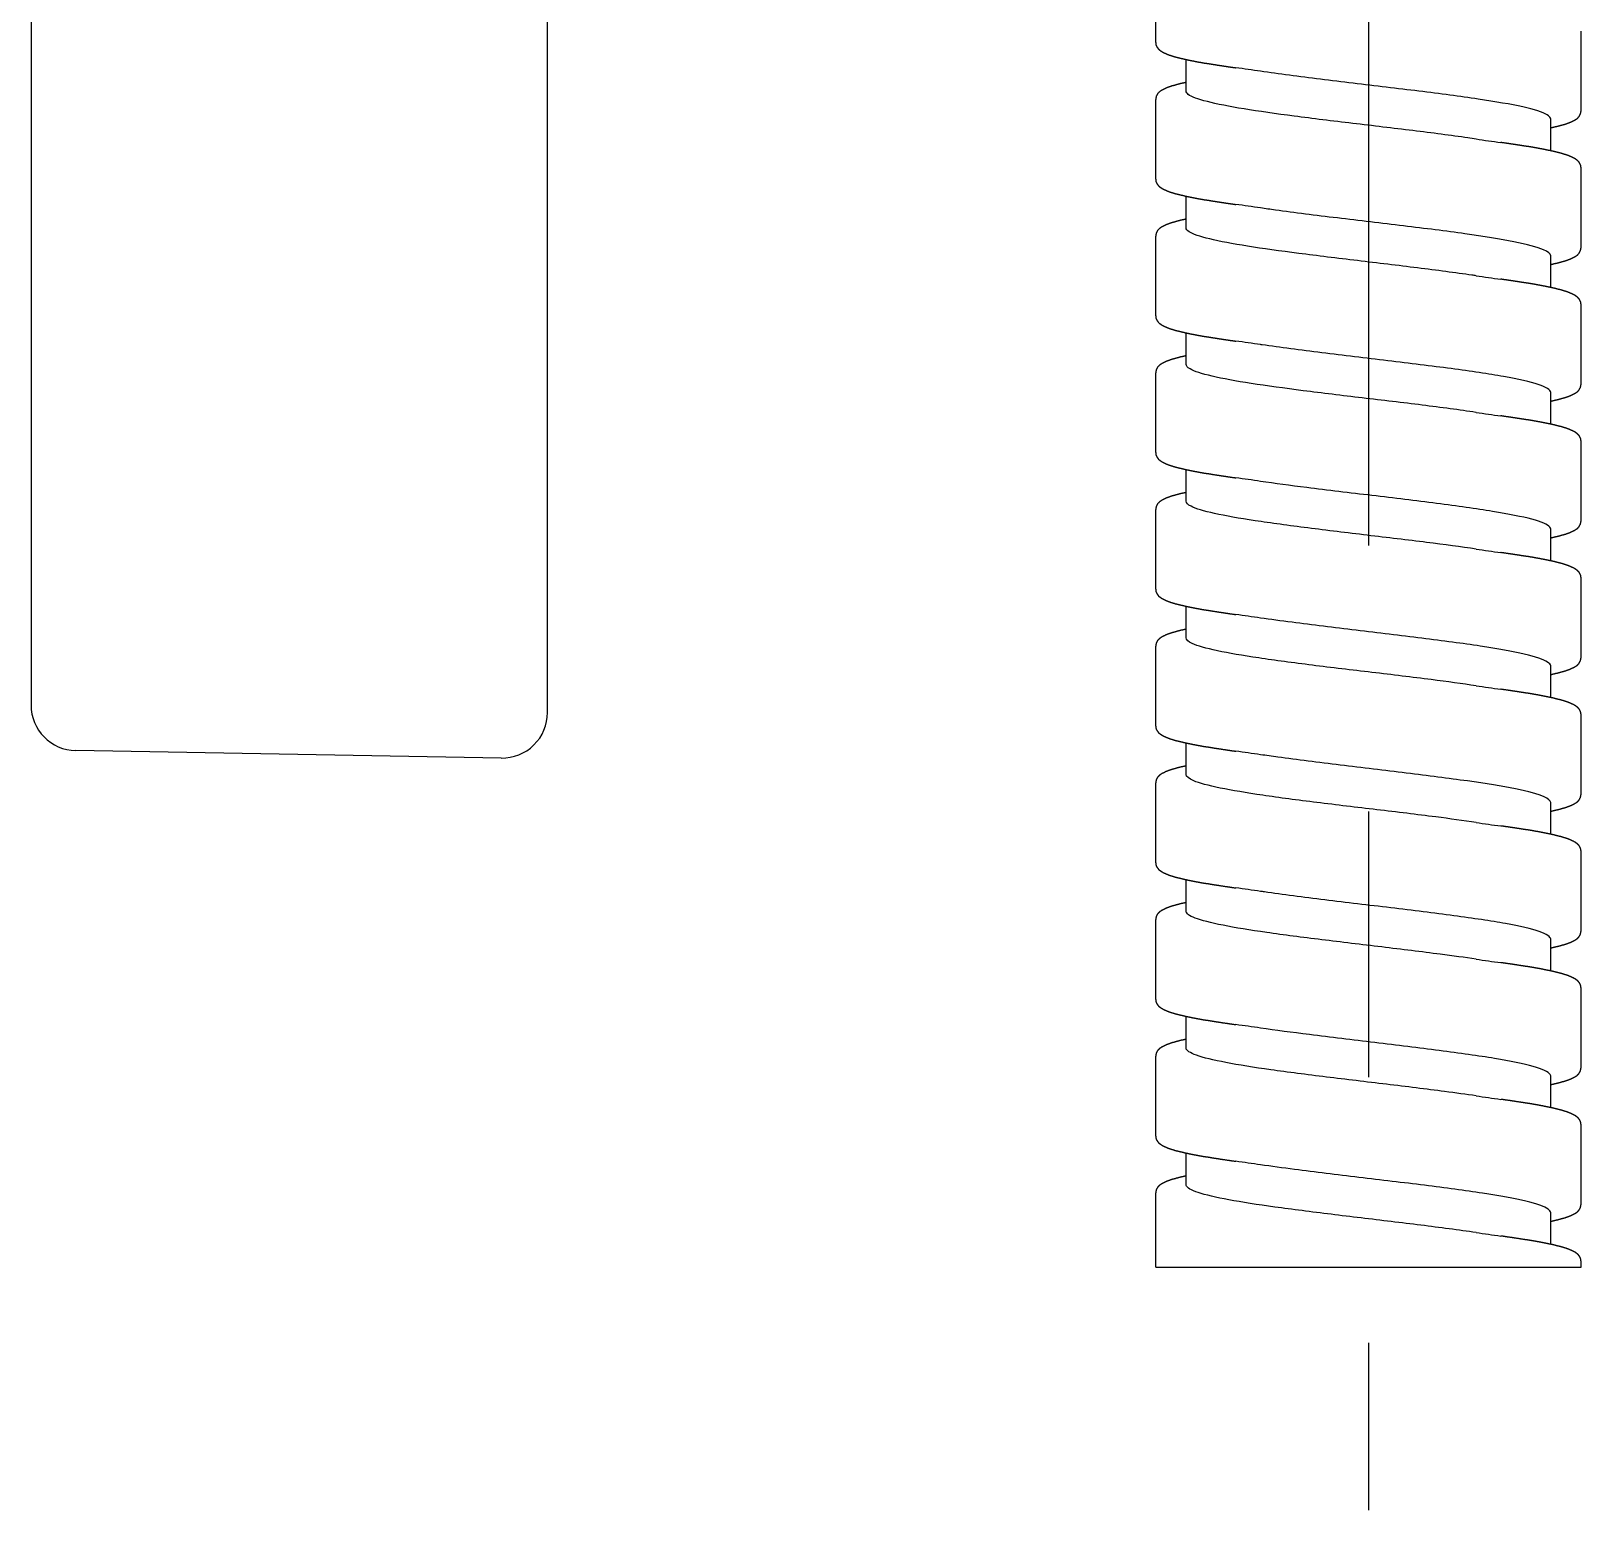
# Model space of a CAD drawing. Header units: millimetres. Extents: x 5066 to 5486, y -1867 to -1273.
# Drawn here: x 5394.91 to 5405.11, y -1755.44 to -1745.7 of the extents above; entities that cross this region are included whole.
import ezdxf

# ---------------------------------------------------------------- set-up
doc = ezdxf.new("R2010")
doc.units = ezdxf.units.MM
doc.header["$LTSCALE"] = 7
doc.header["$MEASUREMENT"] = 0
doc.linetypes.add('CENTER', pattern=[2, 1.25, -0.25, 0.25, -0.25])
doc.layers.add('CL', color=1, linetype='CENTER')
doc.layers.add('DWG', color=7, linetype='CONTINUOUS')

msp = doc.modelspace()

# ---------------------------------------------------------------- linework, layer by layer
at = {"layer": 'CL', "color": 1, "linetype": 'CENTER'}
msp.add_line((5403.712, -1726.342), (5403.712, -1755.442), dxfattribs=at)
at = {"layer": 'DWG'}
for p, q in [((5394.908, -1744.443), (5394.908, -1750.142)), ((5398.308, -1750.191), (5398.308, -1744.492)), ((5402.312, -1745.78), (5402.312, -1745.254)), ((5405.112, -1746.23), (5405.112, -1745.704)), ((5402.512, -1746.099), (5402.512, -1745.891)), ((5402.312, -1746.68), (5402.312, -1746.154)), ((5404.912, -1746.493), (5404.912, -1746.284)), ((5405.112, -1747.13), (5405.112, -1746.604)), ((5402.512, -1746.999), (5402.512, -1746.791)), ((5402.312, -1747.58), (5402.312, -1747.054)), ((5404.912, -1747.393), (5404.912, -1747.184)), ((5405.112, -1748.03), (5405.112, -1747.504)), ((5402.512, -1747.899), (5402.512, -1747.691)), ((5402.312, -1748.48), (5402.312, -1747.954)), ((5404.912, -1748.293), (5404.912, -1748.084)), ((5405.112, -1748.93), (5405.112, -1748.404)), ((5402.512, -1748.799), (5402.512, -1748.591)), ((5402.312, -1749.38), (5402.312, -1748.854)), ((5404.912, -1749.193), (5404.912, -1748.984)), ((5405.112, -1749.83), (5405.112, -1749.304)), ((5402.512, -1749.699), (5402.512, -1749.491)), ((5402.312, -1750.28), (5402.312, -1749.754)), ((5404.912, -1750.093), (5404.912, -1749.884)), ((5405.112, -1750.73), (5405.112, -1750.204)), ((5398.003, -1750.491), (5395.203, -1750.442)), ((5402.512, -1750.599), (5402.512, -1750.391)), ((5402.312, -1751.18), (5402.312, -1750.654)), ((5404.912, -1750.993), (5404.912, -1750.784)), ((5405.112, -1751.63), (5405.112, -1751.104)), ((5402.512, -1751.499), (5402.512, -1751.291)), ((5402.312, -1752.08), (5402.312, -1751.554)), ((5404.912, -1751.893), (5404.912, -1751.684)), ((5405.112, -1752.53), (5405.112, -1752.004)), ((5402.512, -1752.399), (5402.512, -1752.191)), ((5402.312, -1752.98), (5402.312, -1752.454)), ((5404.912, -1752.793), (5404.912, -1752.584)), ((5405.112, -1753.43), (5405.112, -1752.904)), ((5402.512, -1753.299), (5402.512, -1753.091)), ((5402.312, -1753.842), (5402.312, -1753.354)), ((5404.912, -1753.693), (5404.912, -1753.484)), ((5405.112, -1753.842), (5405.112, -1753.804)), ((5402.312, -1753.842), (5405.112, -1753.842))]:
    msp.add_line(p, q, dxfattribs=at)
for centre, radius, start, end in [((5400.822, -1760.736), 14.927, 81.6011, 82.2336), ((5406.601, -1731.648), 14.927, 261.6011, 262.2336), ((5400.822, -1761.636), 14.927, 81.6011, 82.2336), ((5406.601, -1732.548), 14.927, 261.6011, 262.2336), ((5400.822, -1762.536), 14.927, 81.6011, 82.2336), ((5406.601, -1733.448), 14.927, 261.6011, 262.2336), ((5400.822, -1763.436), 14.927, 81.6011, 82.2336), ((5406.601, -1734.348), 14.927, 261.6011, 262.2336), ((5400.822, -1764.336), 14.927, 81.6011, 82.2336), ((5406.601, -1735.248), 14.927, 261.6011, 262.2336), ((5395.208, -1750.142), 0.3, 180, 269), ((5398.008, -1750.191), 0.3, 269, 0), ((5400.822, -1765.236), 14.927, 81.6011, 82.2336), ((5406.601, -1736.148), 14.927, 261.6011, 262.2336), ((5400.822, -1766.136), 14.927, 81.6011, 82.2336), ((5406.601, -1737.048), 14.927, 261.6011, 262.2336), ((5400.822, -1767.036), 14.927, 81.6011, 82.2336), ((5406.601, -1737.948), 14.927, 261.6011, 262.2336), ((5400.822, -1767.936), 14.927, 81.6011, 82.2336), ((5406.601, -1738.848), 14.927, 261.6011, 262.2336)]:
    msp.add_arc(centre, radius, start, end, dxfattribs=at)
for points, degree, knots in [([(5402.312, -1745.78), (5402.312, -1745.787), (5402.313, -1745.794), (5402.315, -1745.8), (5402.318, -1745.806), (5402.321, -1745.811), (5402.325, -1745.816), (5402.328, -1745.821), (5402.334, -1745.827), (5402.341, -1745.832), (5402.348, -1745.837), (5402.355, -1745.841), (5402.362, -1745.845), (5402.373, -1745.85), (5402.384, -1745.855), (5402.396, -1745.86), (5402.41, -1745.865), (5402.424, -1745.869), (5402.439, -1745.874), (5402.455, -1745.878), (5402.472, -1745.882), (5402.49, -1745.886), (5402.509, -1745.891), (5402.529, -1745.895), (5402.548, -1745.899), (5402.568, -1745.903), (5402.589, -1745.907), (5402.611, -1745.911), (5402.633, -1745.915), (5402.657, -1745.918), (5402.681, -1745.922), (5402.705, -1745.926), (5402.731, -1745.93), (5402.757, -1745.934), (5402.784, -1745.938), (5402.811, -1745.942), (5402.839, -1745.946)], 1, [0, 0, 0.098664, 0.197327, 0.295991, 0.394654, 0.493318, 0.591981, 0.690645, 0.844484, 0.998324, 1.152163, 1.306002, 1.459842, 1.661124, 1.862407, 2.063689, 2.264972, 2.466255, 2.667537, 2.86882, 3.070103, 3.271385, 3.472668, 3.67395, 3.858157, 4.042364, 4.226571, 4.410779, 4.594986, 4.779193, 4.9634, 5.147607, 5.331814, 5.516021, 5.700228, 5.884435, 6.068642, 6.068642]), ([(5404.912, -1746.284), (5404.911, -1746.275), (5404.89, -1746.248), (5404.75, -1746.204), (5404.45, -1746.152), (5404.052, -1746.1), (5403.609, -1746.048), (5403.251, -1746.004), (5403.062, -1745.978), (5403.002, -1745.969)], 3, [58.119464, 58.119464, 58.119464, 58.119464, 58.315814, 58.680287, 59.044761, 59.409235, 59.773709, 60.138183, 60.322756, 60.322756, 60.322756, 60.322756]), ([(5402.512, -1746.043), (5402.509, -1746.043), (5402.493, -1746.047), (5402.477, -1746.05), (5402.463, -1746.054), (5402.448, -1746.058), (5402.435, -1746.062), (5402.422, -1746.065), (5402.41, -1746.069), (5402.399, -1746.073), (5402.388, -1746.077), (5402.378, -1746.081), (5402.369, -1746.086), (5402.352, -1746.094), (5402.337, -1746.104), (5402.324, -1746.117), (5402.315, -1746.134), (5402.312, -1746.154)], 1, [2.573213, 2.573213, 2.597096, 2.768842, 2.940588, 3.112334, 3.28408, 3.455826, 3.627571, 3.799317, 3.971063, 4.142809, 4.314555, 4.486301, 4.80184, 5.117379, 5.432918, 5.748456, 6.063995, 6.063995]), ([(5404.421, -1746.415), (5404.403, -1746.412), (5404.276, -1746.394), (5404.009, -1746.36), (5403.607, -1746.312), (5403.215, -1746.265), (5402.878, -1746.217), (5402.632, -1746.169), (5402.527, -1746.13), (5402.512, -1746.107), (5402.512, -1746.099)], 3, [59.057765, 59.057765, 59.057765, 59.057765, 59.112101, 59.444191, 59.776282, 60.108372, 60.440463, 60.772553, 61.104644, 61.261057, 61.261057, 61.261057, 61.261057]), ([(5404.911, -1746.341), (5404.914, -1746.341), (5404.93, -1746.337), (5404.946, -1746.333), (5404.961, -1746.33), (5404.975, -1746.326), (5404.988, -1746.322), (5405.001, -1746.319), (5405.013, -1746.315), (5405.024, -1746.311), (5405.035, -1746.307), (5405.045, -1746.303), (5405.055, -1746.298), (5405.071, -1746.29), (5405.087, -1746.28), (5405.099, -1746.267), (5405.108, -1746.25), (5405.112, -1746.23)], 1, [2.573214, 2.573214, 2.597068, 2.768814, 2.94056, 3.112306, 3.284052, 3.455798, 3.627544, 3.79929, 3.971036, 4.142782, 4.314528, 4.486274, 4.801818, 5.117362, 5.432907, 5.748451, 6.063995, 6.063995]), ([(5405.112, -1746.604), (5405.111, -1746.597), (5405.11, -1746.59), (5405.108, -1746.584), (5405.105, -1746.578), (5405.102, -1746.572), (5405.098, -1746.567), (5405.095, -1746.563), (5405.089, -1746.557), (5405.082, -1746.552), (5405.076, -1746.547), (5405.068, -1746.543), (5405.061, -1746.539), (5405.05, -1746.534), (5405.039, -1746.529), (5405.027, -1746.524), (5405.013, -1746.519), (5404.999, -1746.515), (5404.984, -1746.51), (5404.968, -1746.506), (5404.951, -1746.502), (5404.933, -1746.497), (5404.914, -1746.493), (5404.894, -1746.489), (5404.875, -1746.485), (5404.855, -1746.481), (5404.834, -1746.477), (5404.812, -1746.473), (5404.79, -1746.469), (5404.766, -1746.465), (5404.742, -1746.462), (5404.718, -1746.458), (5404.692, -1746.454), (5404.666, -1746.45), (5404.639, -1746.446), (5404.612, -1746.442), (5404.584, -1746.438)], 1, [0, 0, 0.098664, 0.197327, 0.295991, 0.394654, 0.493318, 0.591982, 0.690645, 0.844485, 0.998324, 1.152163, 1.306003, 1.459842, 1.661125, 1.862407, 2.06369, 2.264973, 2.466255, 2.667538, 2.868821, 3.070104, 3.271386, 3.472669, 3.673952, 3.858159, 4.042365, 4.226572, 4.410779, 4.594986, 4.779193, 4.9634, 5.147607, 5.331814, 5.516021, 5.700228, 5.884435, 6.068642, 6.068642]), ([(5402.312, -1746.68), (5402.312, -1746.687), (5402.313, -1746.694), (5402.315, -1746.7), (5402.318, -1746.706), (5402.321, -1746.711), (5402.325, -1746.716), (5402.328, -1746.721), (5402.334, -1746.727), (5402.341, -1746.732), (5402.348, -1746.737), (5402.355, -1746.741), (5402.362, -1746.745), (5402.373, -1746.75), (5402.384, -1746.755), (5402.396, -1746.76), (5402.41, -1746.765), (5402.424, -1746.769), (5402.439, -1746.774), (5402.455, -1746.778), (5402.472, -1746.782), (5402.49, -1746.786), (5402.509, -1746.791), (5402.529, -1746.795), (5402.548, -1746.799), (5402.568, -1746.803), (5402.589, -1746.807), (5402.611, -1746.811), (5402.633, -1746.815), (5402.657, -1746.818), (5402.681, -1746.822), (5402.705, -1746.826), (5402.731, -1746.83), (5402.757, -1746.834), (5402.784, -1746.838), (5402.811, -1746.842), (5402.839, -1746.846)], 1, [0, 0, 0.098664, 0.197327, 0.295991, 0.394654, 0.493318, 0.591981, 0.690645, 0.844484, 0.998324, 1.152163, 1.306002, 1.459842, 1.661124, 1.862407, 2.06369, 2.264972, 2.466255, 2.667538, 2.86882, 3.070103, 3.271386, 3.472668, 3.673951, 3.858158, 4.042365, 4.226572, 4.410779, 4.594986, 4.779193, 4.9634, 5.147607, 5.331814, 5.516021, 5.700228, 5.884435, 6.068642, 6.068642]), ([(5404.912, -1747.184), (5404.911, -1747.171), (5404.875, -1747.14), (5404.69, -1747.092), (5404.362, -1747.039), (5403.948, -1746.987), (5403.503, -1746.935), (5403.188, -1746.896), (5403.034, -1746.874), (5403.002, -1746.869)], 3, [51.836279, 51.836279, 51.836279, 51.836279, 52.119758, 52.484232, 52.848706, 53.21318, 53.577654, 53.942128, 54.03957, 54.03957, 54.03957, 54.03957]), ([(5402.512, -1746.943), (5402.509, -1746.943), (5402.493, -1746.947), (5402.477, -1746.95), (5402.463, -1746.954), (5402.448, -1746.958), (5402.435, -1746.962), (5402.422, -1746.965), (5402.41, -1746.969), (5402.399, -1746.973), (5402.388, -1746.977), (5402.378, -1746.981), (5402.369, -1746.986), (5402.352, -1746.994), (5402.337, -1747.004), (5402.324, -1747.017), (5402.315, -1747.034), (5402.312, -1747.054)], 1, [2.573214, 2.573214, 2.597066, 2.768812, 2.940558, 3.112304, 3.28405, 3.455796, 3.627542, 3.799288, 3.971034, 4.14278, 4.314526, 4.486272, 4.801816, 5.117361, 5.432906, 5.74845, 6.063995, 6.063995]), ([(5404.421, -1747.315), (5404.412, -1747.314), (5404.295, -1747.297), (5404.041, -1747.264), (5403.639, -1747.216), (5403.245, -1747.168), (5402.902, -1747.121), (5402.648, -1747.073), (5402.53, -1747.033), (5402.512, -1747.008), (5402.512, -1746.999)], 3, [52.77458, 52.77458, 52.77458, 52.77458, 52.802382, 53.134473, 53.466563, 53.798654, 54.130744, 54.462835, 54.794925, 54.977871, 54.977871, 54.977871, 54.977871]), ([(5404.911, -1747.241), (5404.914, -1747.241), (5404.93, -1747.237), (5404.946, -1747.233), (5404.961, -1747.23), (5404.975, -1747.226), (5404.988, -1747.222), (5405.001, -1747.219), (5405.013, -1747.215), (5405.024, -1747.211), (5405.035, -1747.207), (5405.045, -1747.203), (5405.055, -1747.198), (5405.071, -1747.19), (5405.087, -1747.18), (5405.099, -1747.167), (5405.108, -1747.15), (5405.112, -1747.13)], 1, [2.573214, 2.573214, 2.597067, 2.768813, 2.940559, 3.112305, 3.284051, 3.455797, 3.627542, 3.799288, 3.971034, 4.14278, 4.314526, 4.486272, 4.801817, 5.117361, 5.432906, 5.748451, 6.063995, 6.063995]), ([(5405.112, -1747.504), (5405.111, -1747.497), (5405.11, -1747.49), (5405.108, -1747.484), (5405.105, -1747.478), (5405.102, -1747.472), (5405.098, -1747.467), (5405.095, -1747.463), (5405.089, -1747.457), (5405.082, -1747.452), (5405.076, -1747.447), (5405.068, -1747.443), (5405.061, -1747.439), (5405.05, -1747.434), (5405.039, -1747.429), (5405.027, -1747.424), (5405.013, -1747.419), (5404.999, -1747.415), (5404.984, -1747.41), (5404.968, -1747.406), (5404.951, -1747.402), (5404.933, -1747.397), (5404.914, -1747.393), (5404.894, -1747.389), (5404.875, -1747.385), (5404.855, -1747.381), (5404.834, -1747.377), (5404.812, -1747.373), (5404.79, -1747.369), (5404.766, -1747.365), (5404.742, -1747.362), (5404.718, -1747.358), (5404.692, -1747.354), (5404.666, -1747.35), (5404.639, -1747.346), (5404.612, -1747.342), (5404.584, -1747.338)], 1, [0, 0, 0.098664, 0.197327, 0.295991, 0.394654, 0.493318, 0.591981, 0.690645, 0.844484, 0.998324, 1.152163, 1.306003, 1.459842, 1.661125, 1.862407, 2.06369, 2.264973, 2.466255, 2.667538, 2.86882, 3.070103, 3.271386, 3.472668, 3.673951, 3.858158, 4.042365, 4.226572, 4.410779, 4.594986, 4.779193, 4.9634, 5.147607, 5.331814, 5.516021, 5.700228, 5.884435, 6.068642, 6.068642]), ([(5402.312, -1747.58), (5402.312, -1747.587), (5402.313, -1747.594), (5402.315, -1747.6), (5402.318, -1747.606), (5402.321, -1747.611), (5402.325, -1747.616), (5402.328, -1747.621), (5402.334, -1747.627), (5402.341, -1747.632), (5402.348, -1747.637), (5402.355, -1747.641), (5402.362, -1747.645), (5402.373, -1747.65), (5402.384, -1747.655), (5402.396, -1747.66), (5402.41, -1747.665), (5402.424, -1747.669), (5402.439, -1747.674), (5402.455, -1747.678), (5402.472, -1747.682), (5402.49, -1747.686), (5402.509, -1747.691), (5402.529, -1747.695), (5402.548, -1747.699), (5402.568, -1747.703), (5402.589, -1747.707), (5402.611, -1747.711), (5402.633, -1747.715), (5402.657, -1747.718), (5402.681, -1747.722), (5402.705, -1747.726), (5402.731, -1747.73), (5402.757, -1747.734), (5402.784, -1747.738), (5402.811, -1747.742), (5402.839, -1747.746)], 1, [0, 0, 0.098664, 0.197327, 0.295991, 0.394654, 0.493318, 0.591982, 0.690645, 0.844484, 0.998324, 1.152163, 1.306003, 1.459842, 1.661125, 1.862407, 2.06369, 2.264973, 2.466255, 2.667538, 2.868821, 3.070103, 3.271386, 3.472669, 3.673951, 3.858158, 4.042365, 4.226572, 4.410779, 4.594986, 4.779193, 4.9634, 5.147607, 5.331814, 5.516021, 5.700228, 5.884435, 6.068642, 6.068642]), ([(5404.912, -1748.084), (5404.912, -1748.084), (5404.911, -1748.066), (5404.855, -1748.031), (5404.622, -1747.979), (5404.269, -1747.927), (5403.842, -1747.875), (5403.399, -1747.823), (5403.127, -1747.787), (5403.005, -1747.769), (5403.002, -1747.769)], 3, [45.553093, 45.553093, 45.553093, 45.553093, 45.559229, 45.923703, 46.288177, 46.652651, 47.017125, 47.381599, 47.746072, 47.756385, 47.756385, 47.756385, 47.756385]), ([(5402.512, -1747.843), (5402.509, -1747.843), (5402.493, -1747.847), (5402.477, -1747.85), (5402.463, -1747.854), (5402.448, -1747.858), (5402.435, -1747.862), (5402.422, -1747.865), (5402.41, -1747.869), (5402.399, -1747.873), (5402.388, -1747.877), (5402.378, -1747.881), (5402.369, -1747.886), (5402.352, -1747.894), (5402.337, -1747.904), (5402.324, -1747.917), (5402.315, -1747.934), (5402.312, -1747.954)], 1, [2.573214, 2.573214, 2.597067, 2.768813, 2.940559, 3.112305, 3.284051, 3.455797, 3.627543, 3.799289, 3.971035, 4.142781, 4.314527, 4.486273, 4.801817, 5.117362, 5.432906, 5.748451, 6.063995, 6.063995]), ([(5404.421, -1748.215), (5404.421, -1748.215), (5404.313, -1748.199), (5404.072, -1748.167), (5403.671, -1748.12), (5403.275, -1748.072), (5402.927, -1748.025), (5402.664, -1747.977), (5402.534, -1747.935), (5402.512, -1747.909), (5402.512, -1747.899)], 3, [46.491395, 46.491395, 46.491395, 46.491395, 46.492664, 46.824754, 47.156845, 47.488935, 47.821026, 48.153116, 48.485206, 48.694686, 48.694686, 48.694686, 48.694686]), ([(5404.911, -1748.141), (5404.914, -1748.141), (5404.93, -1748.137), (5404.946, -1748.133), (5404.961, -1748.13), (5404.975, -1748.126), (5404.988, -1748.122), (5405.001, -1748.119), (5405.013, -1748.115), (5405.024, -1748.111), (5405.035, -1748.107), (5405.045, -1748.103), (5405.055, -1748.098), (5405.071, -1748.09), (5405.087, -1748.08), (5405.099, -1748.067), (5405.108, -1748.05), (5405.112, -1748.03)], 1, [2.573214, 2.573214, 2.597065, 2.768811, 2.940557, 3.112303, 3.284049, 3.455795, 3.627541, 3.799287, 3.971033, 4.142779, 4.314525, 4.486271, 4.801816, 5.117361, 5.432906, 5.74845, 6.063995, 6.063995]), ([(5405.112, -1748.404), (5405.111, -1748.397), (5405.11, -1748.39), (5405.108, -1748.384), (5405.105, -1748.378), (5405.102, -1748.372), (5405.098, -1748.367), (5405.095, -1748.363), (5405.089, -1748.357), (5405.082, -1748.352), (5405.076, -1748.347), (5405.068, -1748.343), (5405.061, -1748.339), (5405.05, -1748.334), (5405.039, -1748.329), (5405.027, -1748.324), (5405.013, -1748.319), (5404.999, -1748.315), (5404.984, -1748.31), (5404.968, -1748.306), (5404.951, -1748.302), (5404.933, -1748.297), (5404.914, -1748.293), (5404.894, -1748.289), (5404.875, -1748.285), (5404.855, -1748.281), (5404.834, -1748.277), (5404.812, -1748.273), (5404.79, -1748.269), (5404.766, -1748.265), (5404.742, -1748.262), (5404.718, -1748.258), (5404.692, -1748.254), (5404.666, -1748.25), (5404.639, -1748.246), (5404.612, -1748.242), (5404.584, -1748.238)], 1, [0, 0, 0.098664, 0.197327, 0.295991, 0.394654, 0.493318, 0.591981, 0.690645, 0.844484, 0.998324, 1.152163, 1.306002, 1.459842, 1.661124, 1.862407, 2.06369, 2.264972, 2.466255, 2.667538, 2.86882, 3.070103, 3.271385, 3.472668, 3.673951, 3.858158, 4.042365, 4.226572, 4.410779, 4.594986, 4.779193, 4.9634, 5.147607, 5.331814, 5.516021, 5.700228, 5.884435, 6.068642, 6.068642]), ([(5402.312, -1748.48), (5402.312, -1748.487), (5402.313, -1748.494), (5402.315, -1748.5), (5402.318, -1748.506), (5402.321, -1748.511), (5402.325, -1748.516), (5402.328, -1748.521), (5402.334, -1748.527), (5402.341, -1748.532), (5402.348, -1748.537), (5402.355, -1748.541), (5402.362, -1748.545), (5402.373, -1748.55), (5402.384, -1748.555), (5402.396, -1748.56), (5402.41, -1748.565), (5402.424, -1748.569), (5402.439, -1748.574), (5402.455, -1748.578), (5402.472, -1748.582), (5402.49, -1748.586), (5402.509, -1748.591), (5402.529, -1748.595), (5402.548, -1748.599), (5402.568, -1748.603), (5402.589, -1748.607), (5402.611, -1748.611), (5402.633, -1748.615), (5402.657, -1748.618), (5402.681, -1748.622), (5402.705, -1748.626), (5402.731, -1748.63), (5402.757, -1748.634), (5402.784, -1748.638), (5402.811, -1748.642), (5402.839, -1748.646)], 1, [0, 0, 0.098664, 0.197327, 0.295991, 0.394654, 0.493318, 0.591982, 0.690645, 0.844485, 0.998324, 1.152163, 1.306003, 1.459842, 1.661125, 1.862407, 2.06369, 2.264973, 2.466256, 2.667538, 2.868821, 3.070104, 3.271386, 3.472669, 3.673952, 3.858159, 4.042366, 4.226573, 4.410779, 4.594986, 4.779193, 4.9634, 5.147607, 5.331814, 5.516021, 5.700228, 5.884435, 6.068642, 6.068642]), ([(5404.912, -1748.984), (5404.912, -1748.98), (5404.903, -1748.958), (5404.812, -1748.919), (5404.547, -1748.867), (5404.171, -1748.815), (5403.736, -1748.762), (5403.328, -1748.714), (5403.095, -1748.683), (5403.002, -1748.669)], 3, [39.269908, 39.269908, 39.269908, 39.269908, 39.363174, 39.727648, 40.092122, 40.456596, 40.82107, 41.185543, 41.4732, 41.4732, 41.4732, 41.4732]), ([(5402.512, -1748.743), (5402.509, -1748.743), (5402.493, -1748.747), (5402.477, -1748.75), (5402.463, -1748.754), (5402.448, -1748.758), (5402.435, -1748.762), (5402.422, -1748.765), (5402.41, -1748.769), (5402.399, -1748.773), (5402.388, -1748.777), (5402.378, -1748.781), (5402.369, -1748.786), (5402.352, -1748.794), (5402.337, -1748.804), (5402.324, -1748.817), (5402.315, -1748.834), (5402.312, -1748.854)], 1, [2.573214, 2.573214, 2.597068, 2.768814, 2.94056, 3.112306, 3.284052, 3.455798, 3.627544, 3.79929, 3.971036, 4.142782, 4.314528, 4.486274, 4.801818, 5.117363, 5.432907, 5.748451, 6.063995, 6.063995]), ([(5404.421, -1749.115), (5404.322, -1749.1), (5404.092, -1749.07), (5403.704, -1749.024), (5403.306, -1748.976), (5402.952, -1748.928), (5402.681, -1748.881), (5402.538, -1748.838), (5402.512, -1748.811), (5402.512, -1748.799)], 3, [40.208209, 40.208209, 40.208209, 40.208209, 40.515036, 40.847126, 41.179216, 41.511307, 41.843397, 42.175488, 42.411501, 42.411501, 42.411501, 42.411501]), ([(5404.911, -1749.041), (5404.914, -1749.041), (5404.93, -1749.037), (5404.946, -1749.033), (5404.961, -1749.03), (5404.975, -1749.026), (5404.988, -1749.022), (5405.001, -1749.019), (5405.013, -1749.015), (5405.024, -1749.011), (5405.035, -1749.007), (5405.045, -1749.003), (5405.055, -1748.998), (5405.071, -1748.99), (5405.087, -1748.98), (5405.099, -1748.967), (5405.108, -1748.95), (5405.112, -1748.93)], 1, [2.573213, 2.573213, 2.597096, 2.768841, 2.940587, 3.112333, 3.284079, 3.455825, 3.627571, 3.799317, 3.971063, 4.142809, 4.314555, 4.486301, 4.80184, 5.117378, 5.432917, 5.748456, 6.063995, 6.063995]), ([(5405.112, -1749.304), (5405.111, -1749.297), (5405.11, -1749.29), (5405.108, -1749.284), (5405.105, -1749.278), (5405.102, -1749.272), (5405.098, -1749.267), (5405.095, -1749.263), (5405.089, -1749.257), (5405.082, -1749.252), (5405.076, -1749.247), (5405.068, -1749.243), (5405.061, -1749.239), (5405.05, -1749.234), (5405.039, -1749.229), (5405.027, -1749.224), (5405.013, -1749.219), (5404.999, -1749.215), (5404.984, -1749.21), (5404.968, -1749.206), (5404.951, -1749.202), (5404.933, -1749.197), (5404.914, -1749.193), (5404.894, -1749.189), (5404.875, -1749.185), (5404.855, -1749.181), (5404.834, -1749.177), (5404.812, -1749.173), (5404.79, -1749.169), (5404.766, -1749.165), (5404.742, -1749.162), (5404.718, -1749.158), (5404.692, -1749.154), (5404.666, -1749.15), (5404.639, -1749.146), (5404.612, -1749.142), (5404.584, -1749.138)], 1, [0, 0, 0.098664, 0.197327, 0.295991, 0.394654, 0.493318, 0.591981, 0.690645, 0.844484, 0.998324, 1.152163, 1.306002, 1.459842, 1.661124, 1.862407, 2.063689, 2.264972, 2.466255, 2.667537, 2.86882, 3.070102, 3.271385, 3.472668, 3.67395, 3.858157, 4.042364, 4.226571, 4.410778, 4.594985, 4.779193, 4.9634, 5.147607, 5.331814, 5.516021, 5.700228, 5.884435, 6.068642, 6.068642]), ([(5402.312, -1749.38), (5402.312, -1749.387), (5402.313, -1749.394), (5402.315, -1749.4), (5402.318, -1749.406), (5402.321, -1749.411), (5402.325, -1749.416), (5402.328, -1749.421), (5402.334, -1749.427), (5402.341, -1749.432), (5402.348, -1749.437), (5402.355, -1749.441), (5402.362, -1749.445), (5402.373, -1749.45), (5402.384, -1749.455), (5402.396, -1749.46), (5402.41, -1749.465), (5402.424, -1749.469), (5402.439, -1749.474), (5402.455, -1749.478), (5402.472, -1749.482), (5402.49, -1749.486), (5402.509, -1749.491), (5402.529, -1749.495), (5402.548, -1749.499), (5402.568, -1749.503), (5402.589, -1749.507), (5402.611, -1749.511), (5402.633, -1749.515), (5402.657, -1749.518), (5402.681, -1749.522), (5402.705, -1749.526), (5402.731, -1749.53), (5402.757, -1749.534), (5402.784, -1749.538), (5402.811, -1749.542), (5402.839, -1749.546)], 1, [0, 0, 0.098664, 0.197327, 0.295991, 0.394654, 0.493318, 0.591982, 0.690645, 0.844485, 0.998324, 1.152163, 1.306003, 1.459842, 1.661125, 1.862408, 2.06369, 2.264973, 2.466256, 2.667539, 2.868821, 3.070104, 3.271387, 3.472669, 3.673952, 3.858159, 4.042366, 4.226573, 4.41078, 4.594987, 4.779194, 4.9634, 5.147607, 5.331814, 5.516021, 5.700228, 5.884435, 6.068642, 6.068642]), ([(5404.912, -1749.884), (5404.911, -1749.876), (5404.892, -1749.85), (5404.761, -1749.806), (5404.465, -1749.754), (5404.071, -1749.702), (5403.629, -1749.65), (5403.263, -1749.605), (5403.067, -1749.578), (5403.002, -1749.569)], 3, [32.986723, 32.986723, 32.986723, 32.986723, 33.167119, 33.531593, 33.896067, 34.260541, 34.625014, 34.989488, 35.190014, 35.190014, 35.190014, 35.190014]), ([(5402.512, -1749.643), (5402.509, -1749.643), (5402.493, -1749.647), (5402.477, -1749.65), (5402.463, -1749.654), (5402.448, -1749.658), (5402.435, -1749.662), (5402.422, -1749.665), (5402.41, -1749.669), (5402.399, -1749.673), (5402.388, -1749.677), (5402.378, -1749.681), (5402.369, -1749.686), (5402.352, -1749.694), (5402.337, -1749.704), (5402.324, -1749.717), (5402.315, -1749.734), (5402.312, -1749.754)], 1, [2.573214, 2.573214, 2.59707, 2.768816, 2.940562, 3.112308, 3.284054, 3.4558, 3.627546, 3.799292, 3.971038, 4.142784, 4.314529, 4.486275, 4.801819, 5.117363, 5.432907, 5.748451, 6.063995, 6.063995]), ([(5404.421, -1750.015), (5404.33, -1750.002), (5404.113, -1749.972), (5403.736, -1749.927), (5403.336, -1749.88), (5402.978, -1749.832), (5402.699, -1749.785), (5402.543, -1749.74), (5402.512, -1749.712), (5402.512, -1749.699)], 3, [33.925024, 33.925024, 33.925024, 33.925024, 34.205317, 34.537407, 34.869498, 35.201588, 35.533679, 35.865769, 36.128316, 36.128316, 36.128316, 36.128316]), ([(5404.911, -1749.941), (5404.914, -1749.941), (5404.93, -1749.937), (5404.946, -1749.933), (5404.961, -1749.93), (5404.975, -1749.926), (5404.988, -1749.922), (5405.001, -1749.919), (5405.013, -1749.915), (5405.024, -1749.911), (5405.035, -1749.907), (5405.045, -1749.903), (5405.055, -1749.898), (5405.071, -1749.89), (5405.087, -1749.88), (5405.099, -1749.867), (5405.108, -1749.85), (5405.112, -1749.83)], 1, [2.573214, 2.573214, 2.597094, 2.76884, 2.940586, 3.112332, 3.284078, 3.455824, 3.62757, 3.799316, 3.971062, 4.142808, 4.314554, 4.4863, 4.801839, 5.117378, 5.432917, 5.748456, 6.063995, 6.063995]), ([(5405.112, -1750.204), (5405.111, -1750.197), (5405.11, -1750.19), (5405.108, -1750.184), (5405.105, -1750.178), (5405.102, -1750.172), (5405.098, -1750.167), (5405.095, -1750.163), (5405.089, -1750.157), (5405.082, -1750.152), (5405.076, -1750.147), (5405.068, -1750.143), (5405.061, -1750.139), (5405.05, -1750.134), (5405.039, -1750.129), (5405.027, -1750.124), (5405.013, -1750.119), (5404.999, -1750.115), (5404.984, -1750.11), (5404.968, -1750.106), (5404.951, -1750.102), (5404.933, -1750.097), (5404.914, -1750.093), (5404.894, -1750.089), (5404.875, -1750.085), (5404.855, -1750.081), (5404.834, -1750.077), (5404.812, -1750.073), (5404.79, -1750.069), (5404.766, -1750.065), (5404.742, -1750.062), (5404.718, -1750.058), (5404.692, -1750.054), (5404.666, -1750.05), (5404.639, -1750.046), (5404.612, -1750.042), (5404.584, -1750.038)], 1, [0, 0, 0.098664, 0.197327, 0.295991, 0.394654, 0.493318, 0.591981, 0.690645, 0.844484, 0.998323, 1.152163, 1.306002, 1.459841, 1.661124, 1.862407, 2.063689, 2.264972, 2.466254, 2.667537, 2.868819, 3.070102, 3.271385, 3.472667, 3.67395, 3.858157, 4.042364, 4.226571, 4.410778, 4.594985, 4.779192, 4.963399, 5.147606, 5.331814, 5.516021, 5.700228, 5.884435, 6.068642, 6.068642]), ([(5402.312, -1750.28), (5402.312, -1750.287), (5402.313, -1750.294), (5402.315, -1750.3), (5402.318, -1750.306), (5402.321, -1750.311), (5402.325, -1750.316), (5402.328, -1750.321), (5402.334, -1750.327), (5402.341, -1750.332), (5402.348, -1750.337), (5402.355, -1750.341), (5402.362, -1750.345), (5402.373, -1750.35), (5402.384, -1750.355), (5402.396, -1750.36), (5402.41, -1750.365), (5402.424, -1750.369), (5402.439, -1750.374), (5402.455, -1750.378), (5402.472, -1750.382), (5402.49, -1750.386), (5402.509, -1750.391), (5402.529, -1750.395), (5402.548, -1750.399), (5402.568, -1750.403), (5402.589, -1750.407), (5402.611, -1750.411), (5402.633, -1750.415), (5402.657, -1750.418), (5402.681, -1750.422), (5402.705, -1750.426), (5402.731, -1750.43), (5402.757, -1750.434), (5402.784, -1750.438), (5402.811, -1750.442), (5402.839, -1750.446)], 1, [0, 0, 0.098664, 0.197327, 0.295991, 0.394655, 0.493318, 0.591982, 0.690645, 0.844485, 0.998324, 1.152164, 1.306003, 1.459842, 1.661125, 1.862408, 2.063691, 2.264973, 2.466256, 2.667539, 2.868822, 3.070104, 3.271387, 3.47267, 3.673953, 3.858159, 4.042366, 4.226573, 4.41078, 4.594987, 4.779194, 4.963401, 5.147608, 5.331814, 5.516021, 5.700228, 5.884435, 6.068642, 6.068642]), ([(5402.512, -1750.543), (5402.509, -1750.543), (5402.493, -1750.547), (5402.477, -1750.55), (5402.463, -1750.554), (5402.448, -1750.558), (5402.435, -1750.562), (5402.422, -1750.565), (5402.41, -1750.569), (5402.399, -1750.573), (5402.388, -1750.577), (5402.378, -1750.581), (5402.369, -1750.586), (5402.352, -1750.594), (5402.337, -1750.604), (5402.324, -1750.617), (5402.315, -1750.634), (5402.312, -1750.654)], 1, [2.573214, 2.573214, 2.597071, 2.768817, 2.940563, 3.112309, 3.284055, 3.455801, 3.627547, 3.799293, 3.971039, 4.142785, 4.314531, 4.486277, 4.801821, 5.117364, 5.432908, 5.748452, 6.063995, 6.063995]), ([(5404.912, -1750.784), (5404.911, -1750.772), (5404.878, -1750.742), (5404.701, -1750.694), (5404.378, -1750.642), (5403.967, -1750.59), (5403.523, -1750.537), (5403.199, -1750.497), (5403.039, -1750.474), (5403.002, -1750.469)], 3, [26.703538, 26.703538, 26.703538, 26.703538, 26.971064, 27.335538, 27.700011, 28.064485, 28.428959, 28.793433, 28.906829, 28.906829, 28.906829, 28.906829]), ([(5404.421, -1750.915), (5404.339, -1750.903), (5404.132, -1750.875), (5403.769, -1750.831), (5403.367, -1750.784), (5403.004, -1750.736), (5402.718, -1750.688), (5402.548, -1750.643), (5402.512, -1750.613), (5402.512, -1750.599)], 3, [27.641839, 27.641839, 27.641839, 27.641839, 27.895598, 28.227689, 28.559779, 28.89187, 29.22396, 29.556051, 29.84513, 29.84513, 29.84513, 29.84513]), ([(5404.911, -1750.841), (5404.914, -1750.841), (5404.93, -1750.837), (5404.946, -1750.833), (5404.961, -1750.83), (5404.975, -1750.826), (5404.988, -1750.822), (5405.001, -1750.819), (5405.013, -1750.815), (5405.024, -1750.811), (5405.035, -1750.807), (5405.045, -1750.803), (5405.055, -1750.798), (5405.071, -1750.79), (5405.087, -1750.78), (5405.099, -1750.767), (5405.108, -1750.75), (5405.112, -1750.73)], 1, [2.573214, 2.573214, 2.597093, 2.768839, 2.940585, 3.112331, 3.284077, 3.455823, 3.627569, 3.799315, 3.97106, 4.142806, 4.314552, 4.486298, 4.801838, 5.117377, 5.432916, 5.748456, 6.063995, 6.063995]), ([(5405.112, -1751.104), (5405.111, -1751.097), (5405.11, -1751.09), (5405.108, -1751.084), (5405.105, -1751.078), (5405.102, -1751.072), (5405.098, -1751.067), (5405.095, -1751.063), (5405.089, -1751.057), (5405.082, -1751.052), (5405.076, -1751.047), (5405.068, -1751.043), (5405.061, -1751.039), (5405.05, -1751.034), (5405.039, -1751.029), (5405.027, -1751.024), (5405.013, -1751.019), (5404.999, -1751.015), (5404.984, -1751.01), (5404.968, -1751.006), (5404.951, -1751.002), (5404.933, -1750.997), (5404.914, -1750.993), (5404.894, -1750.989), (5404.875, -1750.985), (5404.855, -1750.981), (5404.834, -1750.977), (5404.812, -1750.973), (5404.79, -1750.969), (5404.766, -1750.965), (5404.742, -1750.962), (5404.718, -1750.958), (5404.692, -1750.954), (5404.666, -1750.95), (5404.639, -1750.946), (5404.612, -1750.942), (5404.584, -1750.938)], 1, [0, 0, 0.098664, 0.197327, 0.295991, 0.394654, 0.493318, 0.591981, 0.690645, 0.844484, 0.998323, 1.152163, 1.306002, 1.459841, 1.661124, 1.862406, 2.063689, 2.264971, 2.466254, 2.667537, 2.868819, 3.070102, 3.271384, 3.472667, 3.673949, 3.858156, 4.042364, 4.226571, 4.410778, 4.594985, 4.779192, 4.963399, 5.147606, 5.331813, 5.51602, 5.700228, 5.884435, 6.068642, 6.068642]), ([(5402.312, -1751.18), (5402.312, -1751.187), (5402.313, -1751.194), (5402.315, -1751.2), (5402.318, -1751.206), (5402.321, -1751.211), (5402.325, -1751.216), (5402.328, -1751.221), (5402.334, -1751.227), (5402.341, -1751.232), (5402.348, -1751.237), (5402.355, -1751.241), (5402.362, -1751.245), (5402.373, -1751.25), (5402.384, -1751.255), (5402.396, -1751.26), (5402.41, -1751.265), (5402.424, -1751.269), (5402.439, -1751.274), (5402.455, -1751.278), (5402.472, -1751.282), (5402.49, -1751.286), (5402.509, -1751.291), (5402.529, -1751.295), (5402.548, -1751.299), (5402.568, -1751.303), (5402.589, -1751.307), (5402.611, -1751.311), (5402.633, -1751.315), (5402.657, -1751.318), (5402.681, -1751.322), (5402.705, -1751.326), (5402.731, -1751.33), (5402.757, -1751.334), (5402.784, -1751.338), (5402.811, -1751.342), (5402.839, -1751.346)], 1, [0, 0, 0.098664, 0.197327, 0.295991, 0.394655, 0.493318, 0.591982, 0.690646, 0.844485, 0.998324, 1.152164, 1.306003, 1.459843, 1.661125, 1.862408, 2.063691, 2.264974, 2.466256, 2.667539, 2.868822, 3.070105, 3.271387, 3.47267, 3.673953, 3.85816, 4.042367, 4.226573, 4.41078, 4.594987, 4.779194, 4.963401, 5.147608, 5.331815, 5.516021, 5.700228, 5.884435, 6.068642, 6.068642]), ([(5404.912, -1751.684), (5404.912, -1751.668), (5404.86, -1751.633), (5404.635, -1751.581), (5404.286, -1751.529), (5403.862, -1751.477), (5403.418, -1751.425), (5403.138, -1751.389), (5403.011, -1751.37), (5403.002, -1751.369)], 3, [20.420352, 20.420352, 20.420352, 20.420352, 20.775009, 21.139482, 21.503956, 21.86843, 22.232904, 22.597378, 22.623644, 22.623644, 22.623644, 22.623644]), ([(5402.512, -1751.443), (5402.509, -1751.443), (5402.493, -1751.447), (5402.477, -1751.45), (5402.463, -1751.454), (5402.448, -1751.458), (5402.435, -1751.462), (5402.422, -1751.465), (5402.41, -1751.469), (5402.399, -1751.473), (5402.388, -1751.477), (5402.378, -1751.481), (5402.369, -1751.486), (5402.352, -1751.494), (5402.337, -1751.504), (5402.324, -1751.517), (5402.315, -1751.534), (5402.312, -1751.554)], 1, [2.573214, 2.573214, 2.597073, 2.768819, 2.940565, 3.112311, 3.284057, 3.455803, 3.627548, 3.799294, 3.97104, 4.142786, 4.314532, 4.486278, 4.801822, 5.117365, 5.432908, 5.748452, 6.063995, 6.063995]), ([(5404.421, -1751.815), (5404.348, -1751.804), (5404.152, -1751.778), (5403.801, -1751.735), (5403.399, -1751.687), (5403.031, -1751.64), (5402.737, -1751.592), (5402.553, -1751.545), (5402.512, -1751.515), (5402.512, -1751.499)], 3, [21.358653, 21.358653, 21.358653, 21.358653, 21.58588, 21.91797, 22.250061, 22.582151, 22.914241, 23.246332, 23.561945, 23.561945, 23.561945, 23.561945]), ([(5404.911, -1751.741), (5404.914, -1751.741), (5404.93, -1751.737), (5404.946, -1751.733), (5404.961, -1751.73), (5404.975, -1751.726), (5404.988, -1751.722), (5405.001, -1751.719), (5405.013, -1751.715), (5405.024, -1751.711), (5405.035, -1751.707), (5405.045, -1751.703), (5405.055, -1751.698), (5405.071, -1751.69), (5405.087, -1751.68), (5405.099, -1751.667), (5405.108, -1751.65), (5405.112, -1751.63)], 1, [2.573214, 2.573214, 2.597092, 2.768838, 2.940584, 3.112329, 3.284075, 3.455821, 3.627567, 3.799313, 3.971059, 4.142805, 4.314551, 4.486297, 4.801837, 5.117376, 5.432916, 5.748455, 6.063995, 6.063995]), ([(5405.112, -1752.004), (5405.111, -1751.997), (5405.11, -1751.99), (5405.108, -1751.984), (5405.105, -1751.978), (5405.102, -1751.972), (5405.098, -1751.967), (5405.095, -1751.963), (5405.089, -1751.957), (5405.082, -1751.952), (5405.076, -1751.947), (5405.068, -1751.943), (5405.061, -1751.939), (5405.05, -1751.934), (5405.039, -1751.929), (5405.027, -1751.924), (5405.013, -1751.919), (5404.999, -1751.915), (5404.984, -1751.91), (5404.968, -1751.906), (5404.951, -1751.902), (5404.933, -1751.897), (5404.914, -1751.893), (5404.894, -1751.889), (5404.875, -1751.885), (5404.855, -1751.881), (5404.834, -1751.877), (5404.812, -1751.873), (5404.79, -1751.869), (5404.766, -1751.865), (5404.742, -1751.862), (5404.718, -1751.858), (5404.692, -1751.854), (5404.666, -1751.85), (5404.639, -1751.846), (5404.612, -1751.842), (5404.584, -1751.838)], 1, [0, 0, 0.098663, 0.197327, 0.29599, 0.394654, 0.493317, 0.591981, 0.690644, 0.844484, 0.998323, 1.152162, 1.306002, 1.459841, 1.661124, 1.862406, 2.063689, 2.264971, 2.466254, 2.667536, 2.868819, 3.070101, 3.271384, 3.472666, 3.673949, 3.858156, 4.042363, 4.22657, 4.410777, 4.594985, 4.779192, 4.963399, 5.147606, 5.331813, 5.51602, 5.700228, 5.884435, 6.068642, 6.068642]), ([(5402.312, -1752.08), (5402.312, -1752.087), (5402.313, -1752.094), (5402.315, -1752.1), (5402.318, -1752.106), (5402.321, -1752.111), (5402.325, -1752.116), (5402.328, -1752.121), (5402.334, -1752.127), (5402.341, -1752.132), (5402.348, -1752.137), (5402.355, -1752.141), (5402.362, -1752.145), (5402.373, -1752.15), (5402.384, -1752.155), (5402.396, -1752.16), (5402.41, -1752.165), (5402.424, -1752.169), (5402.439, -1752.174), (5402.455, -1752.178), (5402.472, -1752.182), (5402.49, -1752.186), (5402.509, -1752.191), (5402.529, -1752.195), (5402.548, -1752.199), (5402.568, -1752.203), (5402.589, -1752.207), (5402.611, -1752.211), (5402.633, -1752.215), (5402.657, -1752.218), (5402.681, -1752.222), (5402.705, -1752.226), (5402.731, -1752.23), (5402.757, -1752.234), (5402.784, -1752.238), (5402.811, -1752.242), (5402.839, -1752.246)], 1, [0, 0, 0.098664, 0.197327, 0.295991, 0.394655, 0.493318, 0.591982, 0.690646, 0.844485, 0.998324, 1.152164, 1.306003, 1.459843, 1.661125, 1.862408, 2.063691, 2.264974, 2.466257, 2.667539, 2.868822, 3.070105, 3.271388, 3.472671, 3.673953, 3.85816, 4.042367, 4.226574, 4.410781, 4.594987, 4.779194, 4.963401, 5.147608, 5.331815, 5.516021, 5.700228, 5.884435, 6.068642, 6.068642]), ([(5404.912, -1752.584), (5404.912, -1752.581), (5404.905, -1752.56), (5404.821, -1752.521), (5404.561, -1752.469), (5404.189, -1752.417), (5403.755, -1752.365), (5403.34, -1752.315), (5403.1, -1752.283), (5403.002, -1752.269)], 3, [14.137167, 14.137167, 14.137167, 14.137167, 14.21448, 14.578953, 14.943427, 15.307901, 15.672375, 16.036849, 16.340458, 16.340458, 16.340458, 16.340458]), ([(5402.512, -1752.343), (5402.509, -1752.343), (5402.493, -1752.347), (5402.477, -1752.35), (5402.463, -1752.354), (5402.448, -1752.358), (5402.435, -1752.362), (5402.422, -1752.365), (5402.41, -1752.369), (5402.399, -1752.373), (5402.388, -1752.377), (5402.378, -1752.381), (5402.369, -1752.386), (5402.352, -1752.394), (5402.337, -1752.404), (5402.324, -1752.417), (5402.315, -1752.434), (5402.312, -1752.454)], 1, [2.573214, 2.573214, 2.597074, 2.76882, 2.940566, 3.112312, 3.284058, 3.455804, 3.62755, 3.799296, 3.971042, 4.142788, 4.314534, 4.48628, 4.801823, 5.117366, 5.432909, 5.748452, 6.063995, 6.063995]), ([(5404.421, -1752.715), (5404.356, -1752.706), (5404.172, -1752.68), (5403.833, -1752.639), (5403.43, -1752.591), (5403.058, -1752.544), (5402.757, -1752.496), (5402.56, -1752.448), (5402.512, -1752.416), (5402.512, -1752.4), (5402.512, -1752.399)], 3, [15.075468, 15.075468, 15.075468, 15.075468, 15.276161, 15.608251, 15.940342, 16.272432, 16.604523, 16.936613, 17.268704, 17.27876, 17.27876, 17.27876, 17.27876]), ([(5404.911, -1752.641), (5404.914, -1752.641), (5404.93, -1752.637), (5404.946, -1752.633), (5404.961, -1752.63), (5404.975, -1752.626), (5404.988, -1752.622), (5405.001, -1752.619), (5405.013, -1752.615), (5405.024, -1752.611), (5405.035, -1752.607), (5405.045, -1752.603), (5405.055, -1752.598), (5405.071, -1752.59), (5405.087, -1752.58), (5405.099, -1752.567), (5405.108, -1752.55), (5405.112, -1752.53)], 1, [2.573214, 2.573214, 2.59709, 2.768836, 2.940582, 3.112328, 3.284074, 3.45582, 3.627566, 3.799312, 3.971058, 4.142804, 4.31455, 4.486295, 4.801835, 5.117375, 5.432915, 5.748455, 6.063995, 6.063995]), ([(5405.112, -1752.904), (5405.111, -1752.897), (5405.11, -1752.89), (5405.108, -1752.884), (5405.105, -1752.878), (5405.102, -1752.872), (5405.098, -1752.867), (5405.095, -1752.863), (5405.089, -1752.857), (5405.082, -1752.852), (5405.076, -1752.847), (5405.068, -1752.843), (5405.061, -1752.839), (5405.05, -1752.834), (5405.039, -1752.829), (5405.027, -1752.824), (5405.013, -1752.819), (5404.999, -1752.815), (5404.984, -1752.81), (5404.968, -1752.806), (5404.951, -1752.802), (5404.933, -1752.797), (5404.914, -1752.793), (5404.894, -1752.789), (5404.875, -1752.785), (5404.855, -1752.781), (5404.834, -1752.777), (5404.812, -1752.773), (5404.79, -1752.769), (5404.766, -1752.765), (5404.742, -1752.762), (5404.718, -1752.758), (5404.692, -1752.754), (5404.666, -1752.75), (5404.639, -1752.746), (5404.612, -1752.742), (5404.584, -1752.738)], 1, [0, 0, 0.098663, 0.197327, 0.29599, 0.394654, 0.493317, 0.591981, 0.690644, 0.844484, 0.998323, 1.152162, 1.306002, 1.459841, 1.661123, 1.862406, 2.063688, 2.264971, 2.466253, 2.667536, 2.868818, 3.070101, 3.271383, 3.472666, 3.673948, 3.858156, 4.042363, 4.22657, 4.410777, 4.594984, 4.779192, 4.963399, 5.147606, 5.331813, 5.51602, 5.700227, 5.884435, 6.068642, 6.068642]), ([(5402.312, -1752.98), (5402.312, -1752.987), (5402.313, -1752.994), (5402.315, -1753), (5402.318, -1753.006), (5402.321, -1753.011), (5402.325, -1753.016), (5402.328, -1753.021), (5402.334, -1753.027), (5402.341, -1753.032), (5402.348, -1753.037), (5402.355, -1753.041), (5402.362, -1753.045), (5402.373, -1753.05), (5402.384, -1753.055), (5402.396, -1753.06), (5402.41, -1753.065), (5402.424, -1753.069), (5402.439, -1753.074), (5402.455, -1753.078), (5402.472, -1753.082), (5402.49, -1753.086), (5402.509, -1753.091), (5402.529, -1753.095), (5402.548, -1753.099), (5402.568, -1753.103), (5402.589, -1753.107), (5402.611, -1753.111), (5402.633, -1753.115), (5402.657, -1753.118), (5402.681, -1753.122), (5402.705, -1753.126), (5402.731, -1753.13), (5402.757, -1753.134), (5402.784, -1753.138), (5402.811, -1753.142), (5402.839, -1753.146)], 1, [0, 0, 0.098664, 0.197327, 0.295991, 0.394655, 0.493318, 0.591982, 0.690646, 0.844485, 0.998325, 1.152164, 1.306003, 1.459843, 1.661126, 1.862408, 2.063691, 2.264974, 2.466257, 2.66754, 2.868822, 3.070105, 3.271388, 3.472671, 3.673954, 3.85816, 4.042367, 4.226574, 4.410781, 4.594988, 4.779194, 4.963401, 5.147608, 5.331815, 5.516022, 5.700228, 5.884435, 6.068642, 6.068642]), ([(5404.912, -1753.484), (5404.911, -1753.477), (5404.894, -1753.451), (5404.771, -1753.409), (5404.48, -1753.357), (5404.089, -1753.304), (5403.648, -1753.252), (5403.274, -1753.207), (5403.072, -1753.179), (5403.002, -1753.169)], 3, [7.853982, 7.853982, 7.853982, 7.853982, 8.018424, 8.382898, 8.747372, 9.111846, 9.47632, 9.840794, 10.057273, 10.057273, 10.057273, 10.057273]), ([(5402.512, -1753.243), (5402.509, -1753.243), (5402.493, -1753.247), (5402.477, -1753.25), (5402.463, -1753.254), (5402.448, -1753.258), (5402.435, -1753.262), (5402.422, -1753.265), (5402.41, -1753.269), (5402.399, -1753.273), (5402.388, -1753.277), (5402.378, -1753.281), (5402.369, -1753.286), (5402.352, -1753.294), (5402.337, -1753.304), (5402.324, -1753.317), (5402.315, -1753.334), (5402.312, -1753.354)], 1, [2.573214, 2.573214, 2.597076, 2.768822, 2.940568, 3.112314, 3.28406, 3.455806, 3.627551, 3.799297, 3.971043, 4.142789, 4.314535, 4.486281, 4.801824, 5.117367, 5.43291, 5.748452, 6.063995, 6.063995]), ([(5404.421, -1753.615), (5404.365, -1753.607), (5404.191, -1753.583), (5403.865, -1753.543), (5403.462, -1753.495), (5403.085, -1753.447), (5402.777, -1753.4), (5402.571, -1753.352), (5402.514, -1753.319), (5402.512, -1753.301), (5402.512, -1753.299)], 3, [8.792283, 8.792283, 8.792283, 8.792283, 8.966442, 9.298533, 9.630623, 9.962714, 10.294804, 10.626895, 10.958985, 10.995574, 10.995574, 10.995574, 10.995574]), ([(5404.911, -1753.541), (5404.914, -1753.541), (5404.93, -1753.537), (5404.946, -1753.533), (5404.961, -1753.53), (5404.975, -1753.526), (5404.988, -1753.522), (5405.001, -1753.519), (5405.013, -1753.515), (5405.024, -1753.511), (5405.035, -1753.507), (5405.045, -1753.503), (5405.055, -1753.498), (5405.071, -1753.49), (5405.087, -1753.48), (5405.099, -1753.467), (5405.108, -1753.45), (5405.112, -1753.43)], 1, [2.573214, 2.573214, 2.597089, 2.768835, 2.940581, 3.112327, 3.284073, 3.455818, 3.627564, 3.79931, 3.971056, 4.142802, 4.314548, 4.486294, 4.801834, 5.117374, 5.432915, 5.748455, 6.063995, 6.063995]), ([(5405.112, -1753.804), (5405.111, -1753.797), (5405.11, -1753.79), (5405.108, -1753.784), (5405.105, -1753.778), (5405.102, -1753.772), (5405.098, -1753.767), (5405.095, -1753.763), (5405.089, -1753.757), (5405.082, -1753.752), (5405.076, -1753.747), (5405.068, -1753.743), (5405.061, -1753.739), (5405.05, -1753.734), (5405.039, -1753.729), (5405.027, -1753.724), (5405.013, -1753.719), (5404.999, -1753.715), (5404.984, -1753.71), (5404.968, -1753.706), (5404.951, -1753.702), (5404.933, -1753.697), (5404.914, -1753.693), (5404.894, -1753.689), (5404.875, -1753.685), (5404.855, -1753.681), (5404.834, -1753.677), (5404.812, -1753.673), (5404.79, -1753.669), (5404.766, -1753.665), (5404.742, -1753.662), (5404.718, -1753.658), (5404.692, -1753.654), (5404.666, -1753.65), (5404.639, -1753.646), (5404.612, -1753.642), (5404.584, -1753.638)], 1, [0, 0, 0.098663, 0.197327, 0.29599, 0.394654, 0.493317, 0.591981, 0.690644, 0.844484, 0.998323, 1.152162, 1.306001, 1.459841, 1.661123, 1.862406, 2.063688, 2.264971, 2.466253, 2.667536, 2.868818, 3.0701, 3.271383, 3.472665, 3.673948, 3.858155, 4.042362, 4.22657, 4.410777, 4.594984, 4.779191, 4.963398, 5.147606, 5.331813, 5.51602, 5.700227, 5.884435, 6.068642, 6.068642])]:
    msp.add_open_spline(points, degree=degree, knots=knots, dxfattribs=at)

doc.saveas('drawing.dxf')
